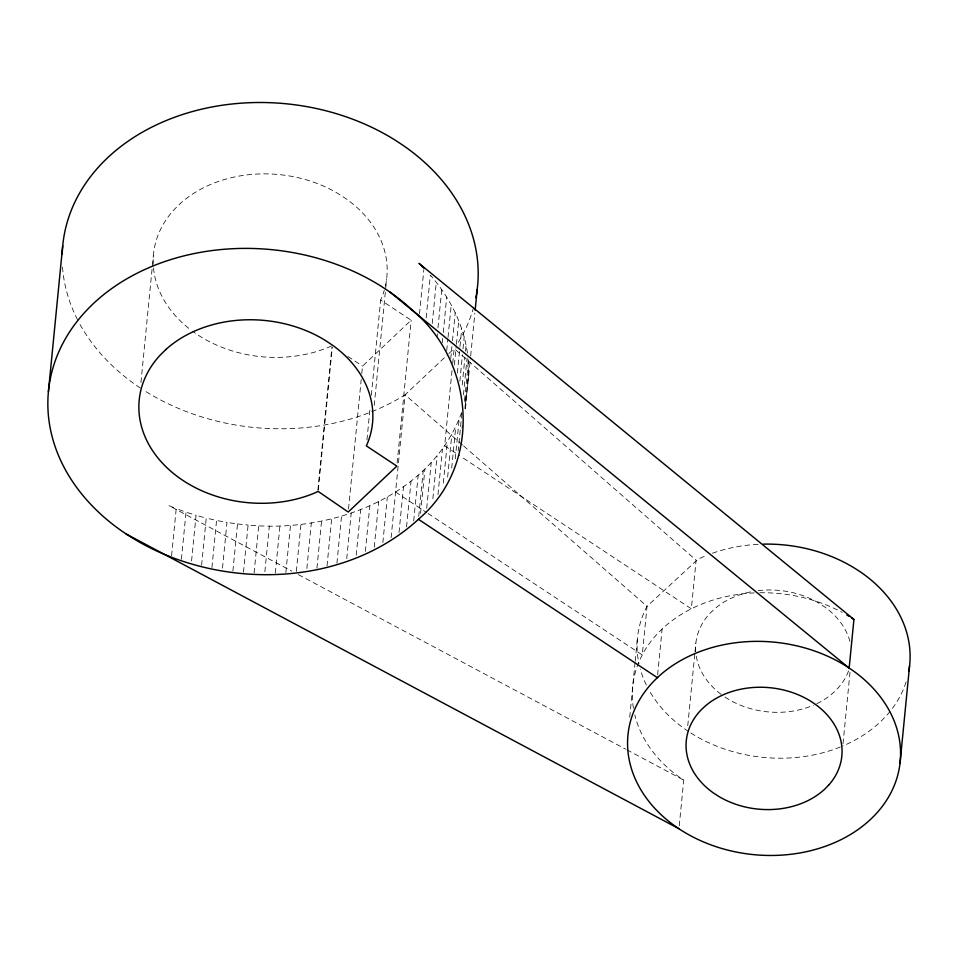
<?xml version="1.0" encoding="UTF-8"?>
<svg xmlns="http://www.w3.org/2000/svg" width="958" height="958" viewBox="0 0 958 958"><rect width="100%" height="100%" fill="white"/><g stroke="black" fill="none" stroke-linecap="round" stroke-linejoin="round"><path stroke-width="0.72" stroke-dasharray="4.79 3.59" d="M468.055 359.13L468.414 378.554L465.025 408.3M140.946 382.517L153.352 255.978M171.59 555.76L176.224 508.614L168.991 505.644L291.735 571.1M181.409 559.316L186.032 512.171L176.224 508.614M191.564 561.017L196.055 515.332L186.032 512.171M201.611 565.256L206.233 518.098L196.055 515.332M211.934 567.627L216.556 520.469L206.233 518.098M222.507 568.106L226.986 522.421L216.556 520.469M232.89 571.112L237.512 523.954L226.986 522.421M243.476 572.225L248.098 525.068C332.186 533.259 432.058 496.352 462.091 411.186L458.187 450.967M254.098 572.92L258.72 525.762M264.863 571.722L269.342 526.038M275.317 573.04L279.94 525.882M285.867 572.453L290.49 525.295M296.345 571.447L300.968 524.289M306.859 568.549L311.338 522.864M317.864 490.328L331.875 347.407M318.296 489.921L332.306 347.012M316.942 568.178L321.565 521.02M327.025 565.915L331.648 518.769M336.917 563.256L341.539 516.099M348.508 509.045L361.202 379.536M361.789 373.584L362.519 366.136L411.162 320.212L380.661 300.01A117.223 91.489 5.6 0 0 384.254 290.334M346.736 558.718L351.215 513.033M366.95 439.938L370.004 408.683M371.321 395.283L380.661 300.01M356.184 555.269L360.663 509.584M374.231 405.462L386.637 278.922M365.357 551.425L369.836 505.74M374.255 547.222L378.733 501.537L377.931 502.399M382.853 542.647L387.331 496.962M397.139 463.133L411.162 320.212M391.104 537.725L405.126 394.78L447.781 354.568M419.508 313.913L423.843 269.713M399.019 532.468L403.498 486.784M426.154 317.876L430.346 275.138C449.637 297.172 463.54 324.391 467.492 353.586M406.551 526.888L411.03 481.203M432.226 323.541L436.273 282.275M413.688 520.996L418.167 475.312M418.742 516.362L423.22 470.677M437.111 336.785L437.399 333.839M437.974 327.935L441.734 289.627M420.562 513.344L424.897 469.133M442.237 342.844L442.68 338.425M443.255 332.534L446.715 297.16M426.717 508.351L431.208 462.666M446.739 350.556L447.901 338.773M448.045 337.3L451.23 304.872M432.872 498.687L437.064 455.948M450.751 358.424L451.913 346.628M452.487 340.737L455.23 312.739M437.974 494.663L442.452 448.979M452.008 370.638L444.644 445.793L459.589 455.673M452.727 363.274L454.176 348.532L696.119 560.191L691.353 608.821L460.834 456.499M454.391 364.938L456.271 345.778M456.415 344.305L458.726 320.726M443.338 483.06L447.374 441.794M457.373 373.033L459.84 347.982M459.984 346.509L461.708 328.834M447.626 477.132L451.817 434.405M459.84 381.224L462.439 354.7M463.013 348.808L464.175 337.024M451.709 468.079L455.757 426.825M462.199 385.068L464.941 357.071M465.516 351.179L466.103 345.275M455.278 458.858L459.181 419.077M463.444 394.84L467.049 358.005M464.582 400.228L468.342 361.908M462.019 428.214L462.307 425.268M464.893 408.563L468.654 370.243M465.468 408.934L470.534 357.358M470.677 355.885L474.869 313.146M629.717 717.219L635.058 662.697M635.202 661.224L637.369 639.118M657.643 674.731L662.122 629.047M687.76 725.709L694.849 653.5M694.993 652.027L695.855 643.177M679.246 825.808L683.725 780.123L679.294 777.094A136.766 106.733 5.6 0 1 634.819 715.015M843.016 743.659L850.237 669.977M464.786 401.809L466.318 395.031M448.847 353.562L454.176 348.532M331.408 345.994L328.283 347.407A117.223 91.489 5.6 0 1 192.462 331.205M237.512 523.954L248.098 525.068M298.345 574.62L625.658 749.156M626.975 749.863L683.725 780.123M724.99 697.041L728.343 699.196A78.149 60.989 5.6 0 0 813.33 705.256M395.582 492.041L426.729 512.614M427.975 513.44L642.267 654.961L647.033 606.33L697.963 559.256A136.766 106.733 5.6 0 1 707.495 555.077M347.886 356.436L362.519 366.136M688.491 731.493L684.06 728.463A136.766 106.733 5.6 0 1 649.021 690.131M462.51 444.967L405.126 394.78A208.401 162.644 5.6 0 1 144.047 390.409M463.636 445.949L647.033 606.33L646.351 607.576A136.766 106.733 5.6 0 0 638.962 663.678M473.647 307.243A208.401 162.644 5.6 0 1 457.685 343.311M140.467 388.086A208.401 162.644 5.6 0 1 78.879 322.355M77.514 319.744A208.401 162.644 5.6 0 1 62.306 263.845M385.367 286.095A117.223 91.489 5.6 0 0 346.712 199.228L339.431 194.402A117.223 91.489 5.6 0 0 180.164 203.635L174.512 209.215A117.223 91.489 5.6 0 0 190.175 329.48M906.1 681.916A136.766 106.733 5.6 0 1 890.928 710.285M890.03 711.423A136.766 106.733 5.6 0 1 842.741 745.995M840.322 746.989A136.766 106.733 5.6 0 1 689.449 732.14M646.339 684.994A136.766 106.733 5.6 0 1 640.291 669.091M712.429 553.221A136.766 106.733 5.6 0 1 759.011 544.276M848.548 670.947A78.149 60.989 5.6 0 1 838.022 688.06L834.322 691.82A78.149 60.989 5.6 0 1 815.965 704.082M721.099 694.346A78.149 60.989 5.6 0 1 695.831 652.889M695.724 651.68A78.149 60.989 5.6 0 1 710.98 612.33L714.872 608.701A78.149 60.989 5.6 0 1 750.868 591.828M758.077 590.679A78.149 60.989 5.6 0 1 821.341 604.654L826.095 607.959A78.149 60.989 5.6 0 1 850.105 642.147M633.43 708.225A136.766 106.733 5.6 0 1 641.585 656.206L644.279 651.272A136.766 106.733 5.6 0 1 658.206 632.915L662.433 628.735A136.766 106.733 5.6 0 1 687.485 610.809L693.197 607.887A136.766 106.733 5.6 0 1 754.245 592.906M759.802 592.739A136.766 106.733 5.6 0 1 842.178 612.39"/><path stroke-width="1.44" d="M48.403 391.726L62.713 245.835M475.156 310.2L477.18 289.567M423.987 268.24L418.981 263.33L853.925 619.455L849.159 668.085L389.69 291.879L381.38 286.37A208.401 162.644 5.6 0 0 79.442 318.475A208.401 162.644 5.6 0 0 161.854 553.305C245.176 589.242 352.137 581.506 420.131 517.763C482.664 462.942 474.414 361.92 412.431 310.2A208.401 162.644 5.6 0 0 389.69 291.879M900.029 763.167L909.561 665.906M126.157 533.977L678.959 828.754M851.458 617.838L853.925 619.455M418.454 519.308L657.356 677.677M475.863 297.77A208.401 162.644 5.6 0 0 403.989 145.987L395.69 140.479A208.401 162.644 5.6 0 0 179.589 115.499A208.401 162.644 5.6 0 0 62.21 254.133M908.759 671.295A136.766 106.733 5.6 0 0 860.476 571.974L854.979 568.405A136.766 106.733 5.6 0 0 763.179 544.132M846.824 614.988A136.766 106.733 5.6 0 1 849.087 616.341M828.49 785.32L824.79 789.081A78.149 60.989 5.6 0 1 718.811 796.457L713.902 793.296A78.149 60.989 5.6 0 1 701.436 709.591L705.339 705.962A78.149 60.989 5.6 0 1 811.809 701.915L816.563 705.22A78.149 60.989 5.6 0 1 828.49 785.32M657.667 677.366L653.44 681.545A136.766 106.733 5.6 0 0 674.528 825.724L679.905 829.4A136.766 106.733 5.6 0 0 870.463 819.461A136.766 106.733 5.6 0 0 850.944 669.235L845.447 665.666A136.766 106.733 5.6 0 0 657.667 677.366M165.854 349.526L160.202 355.107A117.223 91.489 5.6 0 0 169.338 469.935A117.223 91.489 5.6 0 0 313.973 493.298L318.14 491.418L348.209 512.027L396.851 466.103L366.363 445.901A117.223 91.489 5.6 0 0 332.402 345.12L325.133 340.294A117.223 91.489 5.6 0 0 165.854 349.526"/></g></svg>
